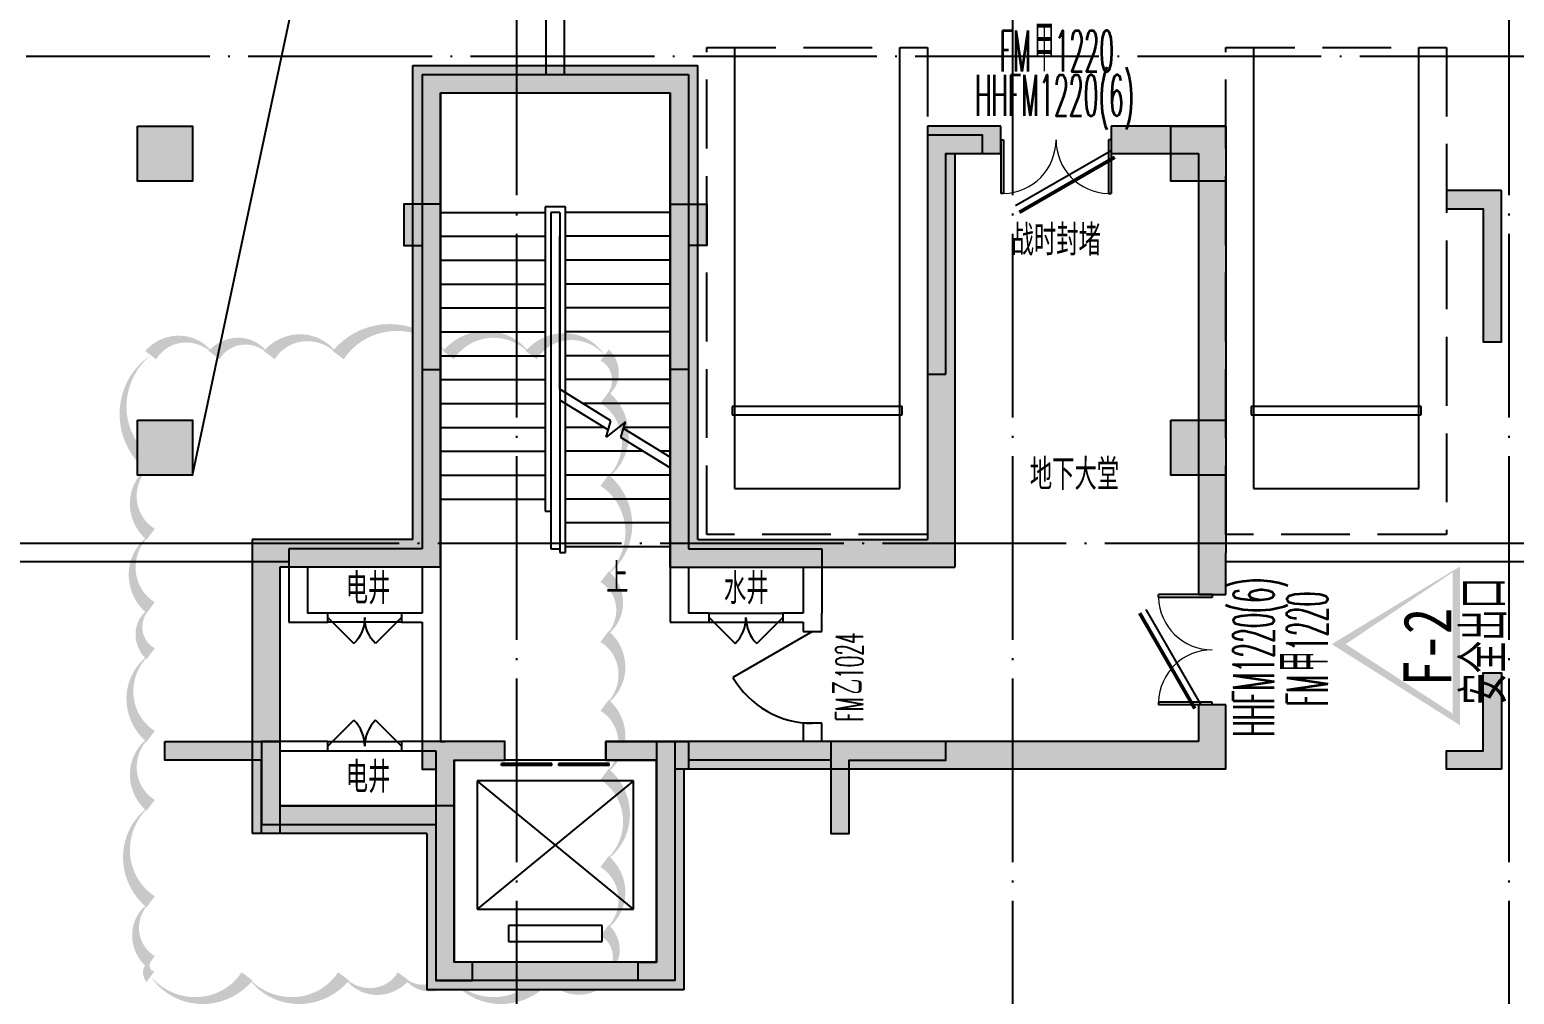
# Model space of a CAD drawing. Header units: millimetres. Extents: x 1337745 to 1642153, y -192803 to 266425.
# Drawn here: x 1438747 to 1454909, y 176592 to 187090 of the extents above; entities that cross this region are included whole.
import ezdxf

# ---------------------------------------------------------------- set-up
doc = ezdxf.new("R2010")
doc.units = ezdxf.units.MM
doc.header["$LTSCALE"] = 1000
doc.header["$MEASUREMENT"] = 0
doc.linetypes.add('__附着_A09-停车位、行车流线模块_TEN24RUY_设计区$0$DASH', pattern=[0.35, 0.25, -0.1])
doc.linetypes.add('DOTE', pattern=[2.4200000000000004, 2, -0.2, 0.02, -0.2])
for name, color, linetype in [('__附着_A09-停车位、行车流线模块_TEN24RUY_设计区$0$STD-PARK', 103, '__附着_A09-停车位、行车流线模块_TEN24RUY_设计区$0$DASH'), ('A-DIM_SYMB', 3, 'Continuous'), ('A-DOOR_FIRE', 4, 'Continuous'), ('A-DOOR_FIRE_TEXT', 7, 'Continuous'), ('A-EVTR', 4, 'Continuous'), ('A-PUB_HATCH', 8, 'Continuous'), ('A-PUB_TEXT', 7, 'Continuous'), ('A-Stair', 4, 'Continuous'), ('A-WALL', 2, 'Continuous'), ('A-WINDOW', 4, 'Continuous'), ('DOOR_FIRE', 4, 'Continuous'), ('DOOR_FIRE_TEXT', 7, 'Continuous'), ('DOTE', 16, 'DOTE'), ('PUB_HATCH', 8, 'Continuous'), ('PUB_TEXT', 7, 'Continuous'), ('WALL', 2, 'Continuous'), ('WINDOW', 4, 'Continuous'), ('WINDOW_TEXT', 7, 'Continuous'), ('剪力墙', 6, 'Continuous'), ('砖墙', 30, 'Continuous'), ('防火分区文字', 1, 'Continuous')]:
    doc.layers.add(name, color=color, linetype=linetype)
doc.layers.add('DIM_MODI', color=6, linetype='Continuous', plot=False)
doc.styles.add('-黑体', font='SIMHEI.TTF', dxfattribs={"width": 0.8})
doc.styles.add('_TCH_DIM', font='SIMPLEX.shx', dxfattribs={"width": 0.85, "bigfont": 'GBCBIG.shx'})
doc.styles.add('_TCH_WINDOW', font='SIMPLEX.shx', dxfattribs={"width": 0.6, "height": 3.5, "bigfont": 'GBCBIG.shx'})
doc.styles.get("Standard").update_dxf_attribs({"font": 'GBENOR', "bigfont": 'GBCBIG'})
doc.styles.add('房间名称', font='SIMPLEX', dxfattribs={"bigfont": 'GBCBIG'})

# ---------------------------------------------------------------- blocks, each defined once
blk = doc.blocks.new('A$C77EF6705')
at = {"layer": 'A-PUB_HATCH'}
h = blk.add_hatch(color=256, dxfattribs=at)
h.dxf.hatch_style = 1
h.paths.add_polyline_path([(34550.00075627817, 11950.22121857316), (34350.00075627258, 11950.22121857316), (34350.00075627537, 13750.22121857066), (34750.00075627537, 13750.22121857066), (34750.00075627537, 13300.22121857066), (34550.00075627817, 13300.22121857066)])
h.paths.add_polyline_path([(31650.00075627677, 11950.22121857252), (31850.00075628189, 11950.22121857252), (31850.0007562791, 13750.22121857002), (31450.0007562791, 13750.22121857002), (31450.0007562791, 13300.22121857002), (31650.00075627677, 13300.22121857002)])
h.paths.add_polyline_path([(28550.00075627444, 11400.22121857252), (29150.00075627444, 11400.22121857252), (29150.00075627444, 10800.22121857252), (28550.00075627444, 10800.22121857252)])
h.paths.add_polyline_path([(28550.00075627444, 14600.22121857246), (29150.00075627444, 14600.22121857246), (29150.00075627444, 14000.22121857246), (28550.00075627444, 14000.22121857246)])
h.paths.add_polyline_path([(28850.00075628003, 7900.221218579623), (30100.00075628003, 7900.221218579623), (30100.00075628003, 6900.221218579623), (29900.00075628003, 6900.221218579623), (29900.00075628003, 7700.221218579623), (28850.00075628003, 7700.221218579623)], flags=17)
h.paths.add_polyline_path([(32550.0007562791, 7700.221218572522), (32550.00075627863, 7900.22121857293), (31650.00891314447, 7900.220996524498), (31650.00891314447, 7600.220996524498), (31800.00075627863, 7600.220996524498), (31800.00075627863, 5300.220996524498), (32200.00075627863, 5300.220996524498), (32200.00075627863, 5500.221218572522), (32000.0007562791, 5500.221218572522), (32000.00075627957, 7700.221218572464)], flags=17)
h.paths.add_polyline_path([(29900.00075050164, 2000.212848133291), (29700.00075050164, 2000.212848133291), (29700.00811479054, 1800.205484211619), (29900.0007562656, 1800.205484211619), (29900.0007562656, 0.212846556561999), (30500.00075627165, 0.2128466249560006), (30500.0007562493, 200.2212185786921), (30100.00075627957, 200.2212185721146), (30100.0007562656, 2000.212848133291)])
h.paths.add_polyline_path([(37350.00075627398, 11900.22121857206), (37350.00075625768, 14300.22121857241), (37750.00075628003, 14300.22121857241), (37750.00075628003, 14500.22121857246), (37150.00075627444, 14500.22121857136), (37150.00075627444, 11900.22121857206)])
h.paths.add_polyline_path([(37350.00075627444, 7900.221218579623), (36100.00075627444, 7900.221218579623), (36100.00075627444, 6900.221218579623), (36300.00075627444, 6900.221218579623), (36300.00075627444, 7700.221218579623), (37350.00075627444, 7700.221218579623)], flags=17)
h.paths.add_polyline_path([(33650.00075627537, 7700.221218572522), (33650.00075627584, 7900.22121857293), (34549.99259941, 7900.220996524498), (34549.99259941, 7600.220996524498), (34400.00075627584, 7600.220996524498), (34400.00075627584, 5300.220996524498), (34000.00075627584, 5300.220996524498), (34000.00075627584, 5500.221218572522), (34200.00075627537, 5500.221218572522), (34200.00075627491, 7700.221218572464)], flags=17)
h.paths.add_polyline_path([(36300.00076205283, 2000.212848133291), (36500.00076205283, 2000.212848133291), (36499.99339776393, 1800.205484211619), (36300.00075628888, 1800.205484211619), (36300.00075628888, 0.212846556561999), (35700.00075628283, 0.2128466249560006), (35700.00075630518, 200.2212185786921), (36100.00075627491, 200.2212185721146), (36100.00075628888, 2000.212848133291)], flags=16)
h.paths.add_polyline_path([(28850.00075628003, 7900.221218579623), (30100.00075628003, 7900.221218579623), (30100.00075628003, 6900.221218579623), (29900.00075628003, 6900.221218579623), (29900.00075628003, 7700.221218579623), (28850.00075628003, 7700.221218579623)], flags=17)
h.paths.add_polyline_path([(32550.0007562791, 7700.221218572522), (32550.00075627863, 7900.22121857293), (31650.00891314447, 7900.220996524498), (31650.00891314447, 7600.220996524498), (31800.00075627863, 7600.220996524498), (31800.00075627863, 5300.220996524498), (32200.00075627863, 5300.220996524498), (32200.00075627863, 5500.221218572522), (32000.0007562791, 5500.221218572522), (32000.00075627957, 7700.221218572464)], flags=17)
h.paths.add_polyline_path([(29900.00075050164, 2000.212848133291), (29700.00075050164, 2000.212848133291), (29700.00811479054, 1800.205484211619), (29900.0007562656, 1800.205484211619), (29900.0007562656, 0.212846556561999), (30500.00075627165, 0.2128466249560006), (30500.0007562493, 200.2212185786921), (30100.00075627957, 200.2212185721146), (30100.0007562656, 2000.212848133291)], flags=16)
h.paths.add_polyline_path([(37350.00075627444, 7900.221218579623), (36100.00075627444, 7900.221218579623), (36100.00075627444, 6900.221218579623), (36300.00075627444, 6900.221218579623), (36300.00075627444, 7700.221218579623), (37350.00075627444, 7700.221218579623)], flags=17)
h.paths.add_polyline_path([(33650.00075627537, 7700.221218572522), (33650.00075627584, 7900.22121857293), (34549.99259941, 7900.220996524498), (34549.99259941, 7600.220996524498), (34400.00075627584, 7600.220996524498), (34400.00075627584, 5300.220996524498), (34000.00075627584, 5300.220996524498), (34000.00075627584, 5500.221218572522), (34200.00075627537, 5500.221218572522), (34200.00075627491, 7700.221218572464)], flags=17)
h.paths.add_polyline_path([(36300.00076205283, 2000.212848133291), (36500.00076205283, 2000.212848133291), (36499.99339776393, 1800.205484211619), (36300.00075628888, 1800.205484211619), (36300.00075628888, 0.212846556561999), (35700.00075628283, 0.2128466249560006), (35700.00075630518, 200.2212185786921), (36100.00075627491, 200.2212185721146), (36100.00075628888, 2000.212848133291)])
h = blk.add_hatch(color=256, dxfattribs=at)
h.dxf.hatch_style = 1
h.paths.add_polyline_path([(39800.00075627258, 11400.22121857246), (40400.00075627258, 11400.22121857246), (40400.00075627258, 10800.22121857246), (39800.00075627258, 10800.22121857246)])
h.paths.add_polyline_path([(39800.00075627258, 14600.22121857241), (40400.00075627258, 14600.22121857241), (40400.00075627258, 14000.22121857241), (39800.00075627258, 14000.22121857241)])
h.paths.add_polyline_path([(45000.31932589086, 8100.221218949882), (45600.31932589086, 8100.221218949882), (45600.31932589086, 7500.221218949882), (45000.31932589086, 7500.221218949882)])
h.paths.add_polyline_path([(45000.3193258536, 14000.22121909366), (45600.3193258536, 14000.22121909366), (45600.3193258536, 13400.22121909366), (45000.3193258536, 13400.22121909366)])
h.paths.add_polyline_path([(44300.31932605291, 7800.007857285556), (44500.31932585081, 7800.007857289049), (44500.31932585081, 6150.007857289049), (44300.31932585081, 6150.007857289049)])
h.paths.add_polyline_path([(44000.00075626094, 7800.221218572697), (44200.00075605884, 7800.221218576189), (44200.00075605884, 6150.221218576189), (44000.00075605884, 6150.221218576189)])
h.paths.add_polyline_path([(43400.00075625582, 7600.221218572697), (42800.00075625582, 7600.221218572697), (42800.00075627817, 7800.221218721708), (43200.00075625489, 7800.221218715189), (43200.00075625489, 8650.221218715189), (43400.00075628096, 8650.221218712104)])
h.paths.add_polyline_path([(44300.31932588248, 1800.007857141318), (44900.31932588434, 1800.007857141318), (44900.31932586106, 2000.007857290329), (44500.31932588248, 2000.00785728381), (44500.31932588248, 3450.00785728381), (44300.3193258564, 3450.007857280667)])
h.paths.add_polyline_path([(43400.00075627444, 13900.22121871501), (42800.0007562479, 13900.22121871501), (42800.00075627118, 13700.22121856594), (43200.00075627444, 13700.22121857246), (43200.00075627444, 12250.22121857246), (43400.00075630052, 12250.22121857561)])
h.paths.add_polyline_path([(40100.00075627444, 1800.221218428807), (40700.00075627444, 1800.221218428807), (40700.00075625116, 2000.221218577819), (40300.00075627444, 2000.2212185713), (40300.00075627444, 5100.2212185713), (40100.00075624837, 5100.221218568273)])
h.paths.add_polyline_path([(44200.00075627444, 1800.221218429448), (43600.00075627258, 1800.221218429448), (43600.00075629586, 2000.221218578459), (44000.00075627398, 2000.22121857194), (44000.00075627398, 3450.22121857194), (44200.00075630005, 3450.221218568797)])
h.paths.add_polyline_path([(40100.22745434567, 1800.221218428807), (40700.22745434567, 1800.221218428807), (40700.22745432286, 2000.221218577819), (40300.22745434614, 2000.2212185713), (40300.22745434614, 5100.2212185713), (40100.22745432006, 5100.221218568273)])
h = blk.add_hatch(color=256, dxfattribs=at)
h.dxf.hatch_style = 1
h.paths.add_polyline_path([(28850.00075628003, 7900.221218579623), (30100.00075628003, 7900.221218579623), (30100.00075628003, 6900.221218579623), (29900.00075628003, 6900.221218579623), (29900.00075628003, 7700.221218579623), (28850.00075628003, 7700.221218579623)], flags=17)
h.paths.add_polyline_path([(32550.0007562791, 7700.221218572522), (32550.00075627863, 7900.22121857293), (31650.00891314447, 7900.220996524498), (31650.00891314447, 7600.220996524498), (31800.00075627863, 7600.220996524498), (31800.00075627863, 5300.220996524498), (32200.00075627863, 5300.220996524498), (32200.00075627863, 5500.221218572522), (32000.0007562791, 5500.221218572522), (32000.00075627957, 7700.221218572464)], flags=17)
h.paths.add_polyline_path([(29900.00075050164, 2000.212848133291), (29700.00075050164, 2000.212848133291), (29700.00811479054, 1800.205484211619), (29900.0007562656, 1800.205484211619), (29900.0007562656, 0.212846556561999), (30500.00075627165, 0.2128466249560006), (30500.0007562493, 200.2212185786921), (30100.00075627957, 200.2212185721146), (30100.0007562656, 2000.212848133291)])
h.paths.add_polyline_path([(28850.00075628003, 7900.221218579623), (30100.00075628003, 7900.221218579623), (30100.00075628003, 6900.221218579623), (29900.00075628003, 6900.221218579623), (29900.00075628003, 7700.221218579623), (28850.00075628003, 7700.221218579623)], flags=17)
h.paths.add_polyline_path([(32550.0007562791, 7700.221218572522), (32550.00075627863, 7900.22121857293), (31650.00891314447, 7900.220996524498), (31650.00891314447, 7600.220996524498), (31800.00075627863, 7600.220996524498), (31800.00075627863, 5300.220996524498), (32200.00075627863, 5300.220996524498), (32200.00075627863, 5500.221218572522), (32000.0007562791, 5500.221218572522), (32000.00075627957, 7700.221218572464)], flags=17)
h.paths.add_polyline_path([(29900.00075050164, 2000.212848133291), (29700.00075050164, 2000.212848133291), (29700.00811479054, 1800.205484211619), (29900.0007562656, 1800.205484211619), (29900.0007562656, 0.212846556561999), (30500.00075627165, 0.2128466249560006), (30500.0007562493, 200.2212185786921), (30100.00075627957, 200.2212185721146), (30100.0007562656, 2000.212848133291)], flags=16)
h = blk.add_hatch(color=256, dxfattribs=at)
h.dxf.hatch_style = 1
h.paths.add_polyline_path([(32550.0007562791, 7700.221218572522), (32550.00075627863, 7900.22121857293), (31650.00891314447, 7900.220996524498), (31650.00891314447, 7600.220996524498), (31800.00075627863, 7600.220996524498), (31800.00075627863, 5300.220996524498), (32200.00075627863, 5300.220996524498), (32200.00075627863, 5500.221218572522), (32000.0007562791, 5500.221218572522), (32000.00075627957, 7700.221218572464)])
h.paths.add_polyline_path([(28850.00075628003, 7900.221218579623), (30100.00075628003, 7900.221218579623), (30100.00075628003, 6900.221218579623), (29900.00075628003, 6900.221218579623), (29900.00075628003, 7700.221218579623), (28850.00075628003, 7700.221218579623)])
h.paths.add_polyline_path([(29900.00075050164, 2000.212848133291), (29700.00075050164, 2000.212848133291), (29700.00811479054, 1800.205484211619), (29900.0007562656, 1800.205484211619), (29900.0007562656, 0.212846556561999), (30500.00075627165, 0.2128466249560006), (30500.0007562493, 200.2212185786921), (30100.00075627957, 200.2212185721146), (30100.0007562656, 2000.212848133291)])
h = blk.add_hatch(color=256, dxfattribs=at)
h.dxf.hatch_style = 1
h.paths.add_polyline_path([(33650.00075627537, 7700.221218572522), (33650.00075627584, 7900.22121857293), (34549.99259941, 7900.220996524498), (34549.99259941, 7600.220996524498), (34400.00075627584, 7600.220996524498), (34400.00075627584, 5300.220996524498), (34000.00075627584, 5300.220996524498), (34000.00075627584, 5500.221218572522), (34200.00075627537, 5500.221218572522), (34200.00075627491, 7700.221218572464)])
h.paths.add_polyline_path([(37350.00075627444, 7900.221218579623), (36100.00075627444, 7900.221218579623), (36100.00075627444, 6900.221218579623), (36300.00075627444, 6900.221218579623), (36300.00075627444, 7700.221218579623), (37350.00075627444, 7700.221218579623)])
h.paths.add_polyline_path([(36300.00076205283, 2000.212848133291), (36500.00076205283, 2000.212848133291), (36499.99339776393, 1800.205484211619), (36300.00075628888, 1800.205484211619), (36300.00075628888, 0.212846556561999), (35700.00075628283, 0.2128466249560006), (35700.00075630518, 200.2212185786921), (36100.00075627491, 200.2212185721146), (36100.00075628888, 2000.212848133291)])
at = {"layer": '剪力墙'}
for points in [[(28550.00075627444, 14600.22121857246), (29150.00075627444, 14600.22121857246), (29150.00075627444, 14000.22121857246), (28550.00075627444, 14000.22121857246)], [(39800.00075627258, 14600.22121857241), (40400.00075627258, 14600.22121857241), (40400.00075627258, 14000.22121857241), (39800.00075627258, 14000.22121857241)], [(37350.00075627398, 11900.22121857206), (37350.00075625768, 14300.22121857241), (37750.00075628003, 14300.22121857241), (37750.00075628003, 14500.22121857246), (37150.00075627444, 14500.22121857136), (37150.00075627444, 11900.22121857206)], [(43400.00075627444, 13900.22121871501), (42800.0007562479, 13900.22121871501), (42800.00075627118, 13700.22121856594), (43200.00075627444, 13700.22121857246), (43200.00075627444, 12250.22121857246), (43400.00075630052, 12250.22121857561)], [(31650.00075627677, 11950.22121857252), (31850.00075628189, 11950.22121857252), (31850.0007562791, 13750.22121857002), (31450.0007562791, 13750.22121857002), (31450.0007562791, 13300.22121857002), (31650.00075627677, 13300.22121857002)], [(34550.00075627817, 11950.22121857316), (34350.00075627258, 11950.22121857316), (34350.00075627537, 13750.22121857066), (34750.00075627537, 13750.22121857066), (34750.00075627537, 13300.22121857066), (34550.00075627817, 13300.22121857066)], [(28550.00075627444, 11400.22121857252), (29150.00075627444, 11400.22121857252), (29150.00075627444, 10800.22121857252), (28550.00075627444, 10800.22121857252)], [(39800.00075627258, 11400.22121857246), (40400.00075627258, 11400.22121857246), (40400.00075627258, 10800.22121857246), (39800.00075627258, 10800.22121857246)], [(43400.00075625582, 7600.221218572697), (42800.00075625582, 7600.221218572697), (42800.00075627817, 7800.221218721708), (43200.00075625489, 7800.221218715189), (43200.00075625489, 8650.221218715189), (43400.00075628096, 8650.221218712104)], [(28850.00075628003, 7900.221218579623), (30100.00075628003, 7900.221218579623), (30100.00075628003, 6900.221218579623), (29900.00075628003, 6900.221218579623), (29900.00075628003, 7700.221218579623), (28850.00075628003, 7700.221218579623)], [(28850.00075628003, 7900.221218579623), (30100.00075628003, 7900.221218579623), (30100.00075628003, 6900.221218579623), (29900.00075628003, 6900.221218579623), (29900.00075628003, 7700.221218579623), (28850.00075628003, 7700.221218579623)], [(32550.0007562791, 7700.221218572522), (32550.00075627863, 7900.22121857293), (31650.00891314447, 7900.220996524498), (31650.00891314447, 7600.220996524498), (31800.00075627863, 7600.220996524498), (31800.00075627863, 5300.220996524498), (32200.00075627863, 5300.220996524498), (32200.00075627863, 5500.221218572522), (32000.0007562791, 5500.221218572522), (32000.00075627957, 7700.221218572464)], [(32550.0007562791, 7700.221218572522), (32550.00075627863, 7900.22121857293), (31650.00891314447, 7900.220996524498), (31650.00891314447, 7600.220996524498), (31800.00075627863, 7600.220996524498), (31800.00075627863, 5300.220996524498), (32200.00075627863, 5300.220996524498), (32200.00075627863, 5500.221218572522), (32000.0007562791, 5500.221218572522), (32000.00075627957, 7700.221218572464)], [(33650.00075627537, 7700.221218572522), (33650.00075627584, 7900.22121857293), (34549.99259941, 7900.220996524498), (34549.99259941, 7600.220996524498), (34400.00075627584, 7600.220996524498), (34400.00075627584, 5300.220996524498), (34000.00075627584, 5300.220996524498), (34000.00075627584, 5500.221218572522), (34200.00075627537, 5500.221218572522), (34200.00075627491, 7700.221218572464)], [(33650.00075627537, 7700.221218572522), (33650.00075627584, 7900.22121857293), (34549.99259941, 7900.220996524498), (34549.99259941, 7600.220996524498), (34400.00075627584, 7600.220996524498), (34400.00075627584, 5300.220996524498), (34000.00075627584, 5300.220996524498), (34000.00075627584, 5500.221218572522), (34200.00075627537, 5500.221218572522), (34200.00075627491, 7700.221218572464)], [(37350.00075627444, 7900.221218579623), (36100.00075627444, 7900.221218579623), (36100.00075627444, 6900.221218579623), (36300.00075627444, 6900.221218579623), (36300.00075627444, 7700.221218579623), (37350.00075627444, 7700.221218579623)], [(37350.00075627444, 7900.221218579623), (36100.00075627444, 7900.221218579623), (36100.00075627444, 6900.221218579623), (36300.00075627444, 6900.221218579623), (36300.00075627444, 7700.221218579623), (37350.00075627444, 7700.221218579623)]]:
    blk.add_lwpolyline(points, close=True, dxfattribs=at)
blk = doc.blocks.new('DT01')
at = {"layer": 'A-EVTR'}
for p, q in [((1829730.754639559, 285258.9460525517), (1828030.754639601, 285258.9460525517)), ((1828030.754639601, 285258.9460525517), (1828030.754639601, 283858.9460525736)), ((1829730.754639559, 283858.9460525736), (1828030.754639601, 285258.9460525517)), ((1829730.754639559, 285258.9460525517), (1828030.754639601, 283858.9460525736)), ((1829730.754639559, 283858.9460525736), (1829730.754639559, 285258.9460525517)), ((1828030.754639601, 283858.9460525736), (1829730.754639559, 283858.9460525736)), ((1829390.754639584, 283683.9460525694), (1828370.754639604, 283683.9460525694)), ((1828370.754639604, 283683.9460525694), (1828370.754639604, 283508.9460525929)), ((1829390.754639584, 283508.9460525929), (1829390.754639584, 283683.9460525694)), ((1828370.754639604, 283508.9460525929), (1829390.754639584, 283508.9460525929))]:
    blk.add_line(p, q, dxfattribs=at)
blk = doc.blocks.new('$DORLIB2D$00000127')
at = {"color": 0}
for points in [[(-0.5333333333328483, 0.7948983154366971), (-0.5333333333328483, 0.690405644187237)], [(-0.03333333333284827, 0.7948983154366971), (-0.5333333333328483, 0.7948983154366971)], [(-0.03333333333284827, 0.7948983154366971), (-0.03333333333284827, 0.690405644187237)], [(0.5333333333328483, 0.7948983154366971), (0.03333333333284827, 0.7948983154366971)], [(0.03333333333284827, 0.7948983154366971), (0.03333333333284827, 0.690405644187237)], [(0.5333333333328483, 0.7948983154366971), (0.5333333333328483, 0.690405644187237)], [(-0.03333333333284827, 0.690405644187237), (-0.5333333333328483, 0.690405644187237)], [(0.5333333333328483, 0.690405644187237), (0.03333333333284827, 0.690405644187237)], [(0.5, 0.4999999999999858), (-0.5, 0.4999999999999858)]]:
    blk.add_lwpolyline(points, dxfattribs=at)
blk = doc.blocks.new('$DorLib2D$00000228')
at = {"color": 0}
blk.add_line((0.4999999999999964, -7.105427357601002e-15), (4.973799150320701e-14, 0.8660254037843416), dxfattribs=at)
blk.add_arc((0.5000000000015206, -1.612932010175427e-12), 1.000000000002051, 120.0000000000284, 180, dxfattribs=at)
blk = doc.blocks.new('$DorLib2D$00000116')
at = {"color": 0}
for p, q in [((-0.4999999999999929, 7.105427357601002e-15), (-0.146446609406766, 0.353553390593234)), ((0.5000000000000071, 7.105427357601002e-15), (0.1464466094067731, 0.353553390593234))]:
    blk.add_line(p, q, dxfattribs=at)
for centre, radius, start, end in [((-0.4999999999984652, 4.831690603168681e-13), 0.4999999999984674, 0, 45), ((0.4999999999977511, 9.059419880941277e-13), 0.4999999999976598, 135, 180)]:
    blk.add_arc(centre, radius, start, end, dxfattribs=at)
blk = doc.blocks.new('__附着_A09-停车位、行车流线模块_TEN24RUY_设计区$0$停车位1')
at = {"layer": '__附着_A09-停车位、行车流线模块_TEN24RUY_设计区$0$STD-PARK', "linetype": '__附着_A09-停车位、行车流线模块_TEN24RUY_设计区$0$DASH', "ltscale": 3}
for p, q in [((-168810.1100814055, -21850.00776348927), (-171210.110081398, -21850.00776348857)), ((-171210.110081398, -21850.00776348857), (-171210.1100812564, -27150.00776348833)), ((-168810.1100812564, -27150.00776348857), (-168810.1100814055, -21850.00776348927)), ((-171210.1100812564, -27150.00776348833), (-168810.1100812564, -27150.00776348857))]:
    blk.add_line(p, q, dxfattribs=at)
at = {"layer": 'Defpoints', "color": 9, "linetype": 'ByBlock', "ltscale": 1200}
for p, q in [((-170910.1100819667, -26650.00776345271), (-170910.1100814055, -21850.00776345504)), ((-169110.1100814055, -21850.007763637), (-169110.1100819666, -26650.00776375062)), ((-170935.4455763783, -25850.00776346016), (-170935.445576365, -25758.00776346109)), ((-170935.445576365, -25758.00776346109), (-169085.1100812956, -25758.00776353374)), ((-169085.1100813014, -25850.00776353327), (-170935.4455763783, -25850.00776346016)), ((-169085.1100812956, -25758.00776353374), (-169085.1100813014, -25850.00776353327)), ((-169110.1100819666, -26650.00776375062), (-170910.1100819667, -26650.00776345271))]:
    blk.add_line(p, q, dxfattribs=at)
blk = doc.blocks.new('$DorLib2D$00000193')
at = {"color": 0}
blk.add_line((-0.4999999999943885, 0.09999999999833165), (0.3660254037900739, 0.5999999999983903), dxfattribs=at)
at = {"color": 0, "const_width": 0.03333333333333333}
blk.add_lwpolyline([(-0.53333333332764, 0.1577350269172744), (0.3326920704568348, 0.6577350269173916)], dxfattribs=at)
blk = doc.blocks.new('$DorLib2D$00000002')
for p, q in [((-0.5, -5.684341886080802e-17), (-0.5000000000000007, 0.4875)), ((-0.4750000000000007, 0.4875), (-0.5000000000000007, 0.4875)), ((-0.475, -2.842170943040401e-17), (-0.4750000000000007, 0.4875)), ((0.475, -2.842170943040401e-17), (0.4750000000000007, 0.4875)), ((0.4750000000000007, 0.4875), (0.5000000000000007, 0.4875)), ((0.5, -5.684341886080802e-17), (0.5000000000000007, 0.4875)), ((-0.5, -5.684341886080802e-17), (-0.475, -2.842170943040401e-17)), ((0.5, -5.684341886080802e-17), (0.475, -2.842170943040401e-17))]:
    blk.add_line(p, q)
at = {"lineweight": 13}
for centre, start, end in [((-0.4875, -4.263256414560601e-17), 0, 88.53071641864632), ((0.4875, -4.263256414560601e-17), 91.4692835813537, 180)]:
    blk.add_arc(centre, 0.4875, start, end, dxfattribs=at)

msp = doc.modelspace()

# ---------------------------------------------------------------- hatches: boundary and pattern name
at = {"layer": 'PUB_HATCH'}
for points in [[(1442919.53761437, 181541.6438277112), (1443219.537614363, 181241.6438277118), (1443219.537614393, 186401.8126624367), (1442919.5376144, 186701.8126624367)], [(1442919.5376144, 186701.8126624367), (1443219.537614393, 186401.8126624367), (1445719.537614422, 186401.8126624222), (1446019.537614402, 186701.8126624188)], [(1445719.537614391, 181241.8571888065), (1446019.537614372, 181541.8571888315), (1446019.537614402, 186701.8126624188), (1445719.537614422, 186401.8126624222)], [(1448819.537642281, 185741.6438260754), (1448519.537642288, 186041.6438260999), (1448519.537642164, 181541.8571887675), (1448819.537642157, 181241.8571887271)], [(1448819.537642281, 185741.6438260754), (1449319.537642163, 185741.6438260641), (1449319.537642171, 186041.6438260599), (1448519.537642288, 186041.6438260999)], [(1451769.537614449, 186041.6438260149), (1450519.537642171, 186041.6438260287), (1450519.537642163, 185741.6438260326), (1451469.537614463, 185741.6438260061)], [(1451769.537614449, 186041.6438260149), (1451469.537614463, 185741.6438260061), (1451469.537614329, 181397.4410827684), (1451769.537614329, 181397.4410827606)], [(1441469.537614373, 181241.6438275075), (1441169.537614331, 181541.6438275013), (1441169.537614316, 178341.430465117), (1441469.537614361, 178641.4304651008)], [(1441570.111317153, 181241.6438277206), (1441570.111317155, 181541.6438277207), (1441169.537614331, 181541.6438275013), (1441469.537614373, 181241.6438275075)], [(1443219.537614363, 181241.6438277118), (1442919.53761437, 181541.6438277112), (1441570.111317155, 181541.6438277207), (1441570.111317153, 181241.6438277206)], [(1446019.537614372, 181541.8571888315), (1445719.537614391, 181241.8571888065), (1448819.537642157, 181241.8571887271), (1448519.537642164, 181541.8571887675)], [(1451469.537614329, 181397.4410827684), (1451469.537614306, 180941.4304649298), (1451769.537614326, 180941.4304649222), (1451769.537614329, 181397.4410827606)], [(1451769.537614236, 179041.4304649498), (1451769.537614279, 179741.430464922), (1451469.537614267, 179741.4304649297), (1451469.537614263, 179341.4304649417)], [(1451769.537614236, 179041.4304649498), (1451469.537614263, 179341.4304649417), (1445569.537614434, 179341.4304650169), (1445869.537614426, 179041.4304650251)], [(1445869.537614426, 179041.4304650251), (1445569.537614434, 179341.4304650169), (1445569.537614373, 176941.4304650276), (1445869.537614365, 176641.4304649757)], [(1443069.537614431, 178341.430465069), (1443369.537614371, 178641.430465053), (1441469.537614361, 178641.4304651008), (1441169.537614316, 178341.430465117)], [(1443369.537614371, 178641.430465053), (1443069.537614431, 178341.430465069), (1443069.537614388, 176641.4304650471), (1443369.537614328, 176941.4304650837)], [(1445869.537614365, 176641.4304649757), (1445569.537614373, 176941.4304650276), (1443369.537614328, 176941.4304650837), (1443069.537614388, 176641.4304650471)]]:
    msp.add_hatch(color=256, dxfattribs=at).paths.add_polyline_path(points)

# ---------------------------------------------------------------- linework, layer by layer
at = {"layer": 'A-DIM_SYMB', "elevation": 4.740526562506619e-08}
msp.add_lwpolyline([(1445126.84028606, 181408.0005579447, 0, 0, 0), (1445126.84028606, 182337.7129446939, 80.00000000000001, 0, 0), (1445126.84028606, 182637.7129446937, 0, 0, 0)], format="xyseb", dxfattribs=at)
at = {"layer": 'A-Stair'}
for p, q in [((1443219.537614359, 185101.8126624396, 4.740526562506619e-08), (1444359.537614359, 185101.8126624394, 4.740526562506619e-08)), ((1444579.537614358, 185161.8126624874, 4.740526562506619e-08), (1444359.53761436, 185161.8126624876, 4.740526562506619e-08)), ((1444359.53761436, 185161.8126624876, 4.740526562506619e-08), (1444359.537614361, 181851.8126624395, 4.740526562506619e-08)), ((1444419.537614359, 185101.8126624395, 4.740526562506619e-08), (1444419.537614359, 181981.8126624395, 4.740526562506619e-08)), ((1444519.537614358, 185101.8126624397, 4.740526562506619e-08), (1444419.53761436, 185101.8126624399, 4.740526562506619e-08)), ((1444579.53761436, 181401.64382632, 4.740526562506619e-08), (1444579.537614358, 185161.8126624874, 4.740526562506619e-08)), ((1445719.53761436, 185101.8126624188, 4.740526562506619e-08), (1444579.53761436, 185101.8126624144, 4.740526562506619e-08)), ((1443219.537614359, 184841.8126624393, 4.740526562506619e-08), (1444359.537614359, 184841.8126624395, 4.740526562506619e-08)), ((1444519.537614361, 183177.0490140847, 4.740526562506619e-08), (1444519.53761436, 184841.8126624188, 4.740526562506619e-08)), ((1445719.537614361, 184841.8126624189, 4.740526562506619e-08), (1444579.537614361, 184841.8126624145, 4.740526562506619e-08)), ((1443219.537614359, 184581.8126624395, 4.740526562506619e-08), (1444359.53761436, 184581.8126624396, 4.740526562506619e-08)), ((1445719.537614361, 184581.8126624189, 4.740526562506619e-08), (1444579.537614362, 184581.812662421, 4.740526562506619e-08)), ((1443219.537614359, 184321.8126624396, 4.740526562506619e-08), (1444359.537614359, 184321.8126624394, 4.740526562506619e-08)), ((1445719.53761436, 184321.8126624189, 4.740526562506619e-08), (1444579.537614361, 184321.8126624147, 4.740526562506619e-08)), ((1443219.537614359, 184061.8126624394, 4.740526562506619e-08), (1444359.537614359, 184061.8126624395, 4.740526562506619e-08)), ((1445719.53761436, 184061.8126624188, 4.740526562506619e-08), (1444579.537614362, 184061.8126624209, 4.740526562506619e-08)), ((1443219.537614359, 183801.8126624395, 4.740526562506619e-08), (1444359.53761436, 183801.8126624395, 4.740526562506619e-08)), ((1445719.537614361, 183801.8126624188, 4.740526562506619e-08), (1444579.537614361, 183801.812662421, 4.740526562506619e-08)), ((1443219.53761436, 183541.8126624395, 4.740526562506619e-08), (1444359.53761436, 183541.8126624394, 4.740526562506619e-08)), ((1445719.537614361, 183541.8126624189, 4.740526562506619e-08), (1444579.537614361, 183541.8126624146, 4.740526562506619e-08)), ((1443219.537614359, 183281.8126624395, 4.740526562506619e-08), (1444359.537614361, 183281.8126624394, 4.740526562506619e-08)), ((1445719.537614361, 183281.8126624189, 4.740526562506619e-08), (1444579.537614361, 183281.8126624209, 4.740526562506619e-08)), ((1445074.86021949, 182834.9332936616, 4.740526562506619e-08), (1444519.537614361, 183177.049014078, 4.740526562506619e-08)), ((1443219.537614359, 183021.8126624395, 4.740526562506619e-08), (1444359.53761436, 183021.8126624396, 4.740526562506619e-08)), ((1445045.221535297, 182735.7389586491, 4.740526562506619e-08), (1444519.537614362, 183059.595275078, 4.740526562506619e-08)), ((1444580.86639183, 183021.8126624144, 4.740526562506619e-08), (1444579.537614361, 183021.8126624145, 4.740526562506619e-08)), ((1445719.53761436, 183021.8126624188, 4.740526562506619e-08), (1444771.517427258, 183021.812662415, 4.740526562506619e-08)), ((1445021.392037174, 182655.9867266659, 4.740526562506619e-08), (1445074.86021949, 182834.9332936616, 4.740526562506619e-08)), ((1445232.288534946, 182822.9265656036, 4.740526562506619e-08), (1445021.392037174, 182655.9867266659, 4.740526562506619e-08)), ((1445181.205802979, 182651.9635904678, 4.740526562506619e-08), (1445232.288534946, 182822.9265656036, 4.740526562506619e-08)), ((1443219.537614359, 182761.8126624395, 4.740526562506619e-08), (1444359.537614361, 182761.8126624395, 4.740526562506619e-08)), ((1445002.898671292, 182761.8126624203, 4.740526562506619e-08), (1444579.537614361, 182761.812662421, 4.740526562506619e-08)), ((1445719.537614358, 182320.3153309274, 4.740526562506619e-08), (1445181.205802979, 182651.9635904678, 4.740526562506619e-08)), ((1445719.537614359, 182437.7690699284, 4.740526562506619e-08), (1445210.844487171, 182751.1579254804, 4.740526562506619e-08)), ((1445719.53761436, 182761.8126624189, 4.740526562506619e-08), (1445214.028059951, 182761.8126624198, 4.740526562506619e-08)), ((1443219.537614359, 182501.8126624396, 4.740526562506619e-08), (1444359.53761436, 182501.8126624395, 4.740526562506619e-08)), ((1445424.930950769, 182501.8126624235, 4.740526562506619e-08), (1444579.537614362, 182501.8126624209, 4.740526562506619e-08)), ((1445719.537614361, 182501.8126624187, 4.740526562506619e-08), (1445615.581986193, 182501.8126624232, 4.740526562506619e-08)), ((1443219.537614359, 182241.8126624394, 4.740526562506619e-08), (1444359.537614361, 182241.8126624395, 4.740526562506619e-08)), ((1445719.53761436, 182241.8126624189, 4.740526562506619e-08), (1444579.537614362, 182241.8126624146, 4.740526562506619e-08)), ((1443219.537614359, 181981.8126624395, 4.740526562506619e-08), (1444359.537614361, 181981.8126624395, 4.740526562506619e-08)), ((1445719.537614361, 181981.8126624188, 4.740526562506619e-08), (1444579.537614362, 181981.812662421, 4.740526562506619e-08)), ((1444359.537614361, 181851.8126624395, 4.740526562506619e-08), (1444419.537614359, 181851.8126624395, 4.740526562506619e-08)), ((1445719.537614361, 181721.8126624188, 4.740526562506619e-08), (1444579.537614362, 181721.8126624146, 4.740526562506619e-08)), ((1444519.53761437, 181441.8126624354, 4.740526562506619e-08), (1444519.53761437, 181401.64382632, 4.740526562506619e-08)), ((1444519.53761437, 181401.64382632, 4.740526562506619e-08), (1444579.53761436, 181401.64382632, 4.740526562506619e-08)), ((1445719.537614361, 181461.8126624189, 4.740526562506619e-08), (1444579.537614362, 181461.8126624167, 4.740526562506619e-08))]:
    msp.add_line(p, q, dxfattribs=at)
at = {"layer": 'A-WALL', "linetype": 'Continuous'}
for p, q in [((1443019.537614367, 186601.8126624384, 4.740526562506619e-08), (1445919.537614374, 186601.8126624384, 4.740526562506619e-08)), ((1443019.537614367, 186601.8126624384, 4.740526562506619e-08), (1443019.537614368, 181541.8126624369, 4.740526562506619e-08)), ((1445919.537614374, 186601.8126624384, 4.740526562506619e-08), (1445919.537614355, 181441.643827712, 4.740526562506619e-08)), ((1443219.537614367, 186401.8126624384, 4.740526562506619e-08), (1445719.537614372, 186401.8126624383, 4.740526562506619e-08)), ((1443219.537614367, 186401.8126624384, 4.740526562506619e-08), (1443219.537614368, 181541.8126624368, 4.740526562506619e-08)), ((1445719.537614372, 186401.8126624383, 4.740526562506619e-08), (1445719.537614366, 184441.6438263096, 4.740526562506619e-08)), ((1445719.537614366, 184441.6438263096, 4.740526562506619e-08), (1445719.537614355, 181341.6438276928, 4.740526562506619e-08)), ((1443019.537614368, 181541.8126624369, 4.740526562506619e-08), (1443019.537614369, 181441.6438277116, 4.740526562506619e-08)), ((1443219.537614368, 181541.8126624368, 4.740526562506619e-08), (1443219.537614368, 181341.6438277118, 4.740526562506619e-08)), ((1443219.537614368, 181341.6438277118, 4.740526562506619e-08), (1443219.537614367, 180741.4304650183, 4.740526562506619e-08)), ((1445719.537614355, 181341.6438276904, 4.740526562506619e-08), (1445719.53761437, 180641.4304650207, 4.740526562506619e-08)), ((1443019.537614368, 181241.6438277118, 4.740526562506619e-08), (1443019.537614368, 180741.4304650165, 4.740526562506619e-08)), ((1445919.537614357, 181241.643827712, 4.740526562506619e-08), (1445919.537614367, 180741.4304650162, 4.740526562506619e-08)), ((1441994.537614248, 180741.4304649961, 4.740526562506619e-08), (1441770.111317143, 180741.4304649913, 4.740526562506619e-08)), ((1441994.537614249, 180641.4304649953, 4.740526562506619e-08), (1441994.537614248, 180741.4304649961, 4.740526562506619e-08)), ((1443019.537614368, 180741.4304650165, 4.740526562506619e-08), (1442794.537614249, 180741.4304650121, 4.740526562506619e-08)), ((1442794.537614249, 180741.4304650121, 4.740526562506619e-08), (1442794.537614251, 180641.4304650115, 4.740526562506619e-08)), ((1443219.537614367, 180741.4304650183, 4.740526562506619e-08), (1443219.537614368, 179341.4304650273, 4.740526562506619e-08)), ((1446144.537614259, 180741.4304650119, 4.740526562506619e-08), (1445919.537614367, 180741.4304650162, 4.740526562506619e-08)), ((1446144.537614257, 180641.4304650121, 4.740526562506619e-08), (1446144.537614259, 180741.4304650119, 4.740526562506619e-08)), ((1447168.963911592, 180741.430464991, 4.740526562506619e-08), (1446944.537614259, 180741.4304649957, 4.740526562506619e-08)), ((1446944.537614259, 180741.4304649957, 4.740526562506619e-08), (1446944.537614257, 180641.430464996, 4.740526562506619e-08)), ((1441570.111317141, 180641.4304649871, 4.740526562506619e-08), (1441994.537614249, 180641.4304649953, 4.740526562506619e-08)), ((1442794.537614251, 180641.4304650115, 4.740526562506619e-08), (1443019.537614368, 180641.4304650162, 4.740526562506619e-08)), ((1443019.537614368, 180641.4304650162, 4.740526562506619e-08), (1443019.537614367, 179341.4304649933, 4.740526562506619e-08)), ((1445719.53761437, 180641.4304650207, 4.740526562506619e-08), (1446144.537614257, 180641.4304650121, 4.740526562506619e-08)), ((1446944.537614257, 180641.430464996, 4.740526562506619e-08), (1447168.963911593, 180641.4304649913, 4.740526562506619e-08)), ((1441994.537614248, 179341.4304649932, 4.740526562506619e-08), (1441270.111317075, 179341.4304649933, 4.740526562506619e-08)), ((1441470.111317075, 179241.4304649933, 4.740526562506619e-08), (1441994.537614249, 179241.4304649934, 4.740526562506619e-08)), ((1441994.537614249, 179241.4304649934, 4.740526562506619e-08), (1441994.537614248, 179341.4304649932, 4.740526562506619e-08)), ((1443019.537614367, 179341.4304649933, 4.740526562506619e-08), (1442794.53761425, 179341.4304649932, 4.740526562506619e-08)), ((1442794.53761425, 179341.4304649932, 4.740526562506619e-08), (1442794.53761425, 179241.4304649932, 4.740526562506619e-08)), ((1442794.53761425, 179241.4304649932, 4.740526562506619e-08), (1443120.111317082, 179241.4304649933, 4.740526562506619e-08)), ((1443119.537614368, 179241.4304650255, 4.740526562506619e-08), (1443169.537614361, 179241.430465023, 4.740526562506619e-08)), ((1443169.537614361, 179241.430465023, 4.740526562506619e-08), (1443169.537614362, 178641.4304649935, 4.740526562506619e-08)), ((1443219.537614368, 179341.4304650273, 4.740526562506619e-08), (1443269.537614361, 179341.4304650255, 4.740526562506619e-08)), ((1443919.537614377, 179341.4304650255, 4.740526562506619e-08), (1443269.537614361, 179341.4304650255, 4.740526562506619e-08)), ((1443919.537614377, 179141.4304650255, 4.740526562506619e-08), (1443919.537614377, 179341.4304650255, 4.740526562506619e-08)), ((1445769.537614374, 179341.4304650254, 4.740526562506619e-08), (1445019.537614377, 179341.4304650254, 4.740526562506619e-08)), ((1445019.537614377, 179341.4304650254, 4.740526562506619e-08), (1445019.537614377, 179141.4304650255, 4.740526562506619e-08)), ((1445769.537614374, 179341.4304650254, 4.740526562506619e-08), (1445769.53761437, 176741.4304650183, 4.740526562506619e-08)), ((1447168.963911583, 179341.4304650247, 4.740526562506619e-08), (1445919.529457424, 179341.4304650252, 4.740526562506619e-08)), ((1447469.537614288, 179341.4304650248, 4.740526562506619e-08), (1447368.963911584, 179341.4304650246, 4.740526562506619e-08)), ((1443369.537614361, 179141.4304650255, 4.740526562506619e-08), (1443369.537614362, 178541.4304649934, 4.740526562506619e-08)), ((1443369.537614361, 179141.4304650255, 4.740526562506619e-08), (1443919.537614377, 179141.4304650255, 4.740526562506619e-08)), ((1445019.537614377, 179141.4304650255, 4.740526562506619e-08), (1445569.537614373, 179141.4304650255, 4.740526562506619e-08)), ((1445569.537614373, 179141.4304650255, 4.740526562506619e-08), (1445569.53761437, 176941.4304650184, 4.740526562506619e-08)), ((1447469.537614373, 179141.4304650245, 4.740526562506619e-08), (1445919.52945743, 179141.4304650244, 4.740526562506619e-08)), ((1441470.111317075, 178641.4304649935, 4.740526562506619e-08), (1443169.537614362, 178641.4304649935, 4.740526562506619e-08)), ((1441270.111317075, 178441.4304649932, 4.740526562506619e-08), (1443169.537614362, 178441.4304649934, 4.740526562506619e-08)), ((1443169.537614362, 178441.4304649934, 4.740526562506619e-08), (1443169.537614364, 176741.4304650183, 4.740526562506619e-08)), ((1443369.537614362, 178541.4304649934, 4.740526562506619e-08), (1443369.537614364, 176941.4304650186, 4.740526562506619e-08)), ((1445569.53761437, 176941.4304650184, 4.740526562506619e-08), (1443369.537614364, 176941.4304650186, 4.740526562506619e-08)), ((1445769.53761437, 176741.4304650183, 4.740526562506619e-08), (1443169.537614364, 176741.4304650183, 4.740526562506619e-08))]:
    msp.add_line(p, q, dxfattribs=at)
at = {"layer": 'A-WALL'}
for p, q in [((1444419.537614359, 185101.8126624395, 4.740526562506619e-08), (1444419.537614372, 181441.8126624367, 4.740526562506619e-08)), ((1444519.537614359, 185101.8126624394, 4.740526562506619e-08), (1444419.537614359, 185101.8126624395, 4.740526562506619e-08)), ((1444519.537614359, 185101.8126624394, 4.740526562506619e-08), (1444519.537614372, 181441.812662437, 4.740526562506619e-08)), ((1443019.537614369, 181441.6438277116, 4.740526562506619e-08), (1441570.111317154, 181441.6438277116, 4.740526562506619e-08)), ((1441570.111317154, 181441.6438277116, 4.740526562506619e-08), (1441570.111317141, 180641.4304649871, 4.740526562506619e-08)), ((1444419.537614372, 181441.8126624367, 4.740526562506619e-08), (1444519.537614372, 181441.812662437, 4.740526562506619e-08)), ((1445919.537614355, 181441.643827712, 4.740526562506619e-08), (1447368.963911582, 181441.643827712, 4.740526562506619e-08)), ((1447368.963911582, 181441.643827712, 4.740526562506619e-08), (1447368.963911593, 180741.430464989, 4.740526562506619e-08)), ((1443019.537614368, 181241.6438277118, 4.740526562506619e-08), (1441770.111317151, 181241.6438277116, 4.740526562506619e-08)), ((1441770.111317151, 181241.6438277116, 4.740526562506619e-08), (1441770.111317143, 180741.4304649913, 4.740526562506619e-08)), ((1445919.537614357, 181241.643827712, 4.740526562506619e-08), (1447168.963911585, 181241.643827712, 4.740526562506619e-08)), ((1447168.963911585, 181241.643827712, 4.740526562506619e-08), (1447168.963911592, 180741.430464991, 4.740526562506619e-08)), ((1447368.963911592, 180541.4304650431, 4.740526562506619e-08), (1447368.963911593, 180741.430464989, 4.740526562506619e-08)), ((1447168.963911593, 180641.4304649913, 4.740526562506619e-08), (1447168.963911592, 180541.4304650443, 4.740526562506619e-08)), ((1447168.963911592, 180541.4304650443, 4.740526562506619e-08), (1447368.963911592, 180541.4304650431, 4.740526562506619e-08)), ((1447368.963911586, 179541.4304650431, 4.740526562506619e-08), (1447168.963911586, 179541.4304650443, 4.740526562506619e-08)), ((1447168.963911586, 179541.4304650443, 4.740526562506619e-08), (1447168.963911584, 179341.4304650252, 4.740526562506619e-08)), ((1447368.963911584, 179341.4304650253, 4.740526562506619e-08), (1447368.963911586, 179541.4304650431, 4.740526562506619e-08)), ((1441270.111317075, 179341.4304649933, 4.740526562506619e-08), (1441270.111317075, 178441.4304649932, 4.740526562506619e-08)), ((1441470.111317075, 179241.4304649933, 4.740526562506619e-08), (1441470.111317075, 178641.4304649935, 4.740526562506619e-08))]:
    msp.add_line(p, q, dxfattribs=at)
at = {"layer": 'A-WINDOW'}
for p, q in [((1442794.537614248, 180741.4304650118, 4.740526562506619e-08), (1441994.537614248, 180741.4304649958, 4.740526562506619e-08)), ((1446144.53761426, 180741.4304650117, 4.740526562506619e-08), (1446944.537614259, 180741.4304649957, 4.740526562506619e-08)), ((1442794.53761425, 180641.430465012, 4.740526562506619e-08), (1441994.537614249, 180641.4304649957, 4.740526562506619e-08)), ((1446144.537614258, 180641.4304650118, 4.740526562506619e-08), (1446944.537614257, 180641.4304649957, 4.740526562506619e-08)), ((1441994.537614249, 179341.4304649934, 4.740526562506619e-08), (1442794.537614249, 179341.4304649932, 4.740526562506619e-08)), ((1441994.537614249, 179241.4304649933, 4.740526562506619e-08), (1442794.537614249, 179241.4304649932, 4.740526562506619e-08))]:
    msp.add_line(p, q, dxfattribs=at)
at = {"layer": 'DIM_MODI'}
msp.add_line((1440519.537614401, 182241.6438260362, 4.740526562506619e-08), (1449924.074380758, 226420.1875227648), dxfattribs=at)
msp.add_lwpolyline([(1440064.455047889, 183548.230306419, 0, 150, 0.5), (1440064.455047889, 182348.230306419, 0, 150, 0.5), (1440064.455047888, 181598.2303064191, 0, 150, 0.5), (1440064.455047888, 180798.230306419, 0, 150, 0.5), (1440064.455047889, 180298.230306419, 0, 150, 0.5), (1440064.455047888, 179398.230306419, 0, 150, 0.5), (1440064.455047888, 178648.2303064189, 0, 150, 0.5), (1440064.455047889, 177598.230306419, 0, 150, 0.5), (1440064.455047888, 176948.230306419, 0, 150, 0.5), (1440064.455047889, 176786.6254265003, 0, 150, 0.5), (1441114.455047888, 176786.6254265005, 0, 150, 0.5), (1442164.455047888, 176786.6254265003, 0, 150, 0.5), (1442814.455047889, 176786.6254265005, 0, 150, 0.5), (1443314.455047889, 176786.6254265004, 0, 150, 0.5), (1444364.455047888, 176786.6254265003, 0, 150, 0.5), (1445005.586222828, 176786.6254265003, 0, 150, 0.5), (1445005.586222829, 177286.6254265004, 0, 150, 0.5), (1445005.586222828, 178036.6254265005, 0, 150, 0.5), (1445005.586222828, 178986.6254265004, 0, 150, 0.5), (1445005.586222828, 179736.6254265004, 0, 150, 0.5), (1445005.586222828, 180486.6254265003, 0, 150, 0.5), (1445005.586222828, 181136.6254265004, 0, 150, 0.5), (1445005.586222829, 182186.6254265005, 0, 150, 0.5), (1445005.586222829, 183086.6254265004, 0, 150, 0.5), (1445005.586222828, 183548.230306419, 0, 150, 0.5), (1444205.586222828, 183548.230306419, 0, 150, 0.5), (1443305.586222828, 183548.2303064188, 0, 150, 0.5), (1442105.586222829, 183548.2303064191, 0, 150, 0.5), (1441355.586222828, 183548.230306419, 0, 150, 0.5), (1440755.586222828, 183548.2303064189, 0, 150, 0.5)], format="xyseb", close=True, dxfattribs=at)
at = {"layer": 'DOTE'}
for p, q in [((1444047.478085001, 199388.6332973249, 4.740526562506619e-08), (1444047.478085001, 86979.374105545, 4.740526562506619e-08)), ((1449447.478085, 199388.6332973248, 4.740526562506619e-08), (1449447.478085001, 86979.374105545, 4.740526562506619e-08)), ((1454847.478085001, 199388.6332973249, 9.253652610991433e-09), (1454847.478085001, 86979.37410554505, 9.253652610991433e-09)), ((1481847.478085001, 186798.5645596616), (1369802.561358489, 186798.5645596614)), ((1549250.523893757, 181498.5645596617), (1369802.561358488, 181498.5645596616))]:
    msp.add_line(p, q, dxfattribs=at)
at = {"layer": 'WALL'}
for p, q in [((1442919.53761437, 181541.6438277112, 4.740526562506619e-08), (1442919.5376144, 186701.8126624367, 4.740526562506619e-08)), ((1442919.5376144, 186701.8126624367, 4.740526562506619e-08), (1446019.537614402, 186701.8126624188, 4.740526562506619e-08)), ((1446019.537614372, 181541.8571888315, 4.740526562506619e-08), (1446019.537614402, 186701.8126624188, 4.740526562506619e-08)), ((1443219.537614363, 181241.6438277118, 4.740526562506619e-08), (1443219.537614393, 186401.8126624367, 4.740526562506619e-08)), ((1443219.537614393, 186401.8126624367, 4.740526562506619e-08), (1445719.537614422, 186401.8126624222, 4.740526562506619e-08)), ((1445719.537614391, 181241.8571888065, 4.740526562506619e-08), (1445719.537614422, 186401.8126624222, 4.740526562506619e-08)), ((1448519.537642288, 186041.6438260999, 4.740526562506619e-08), (1448519.537642164, 181541.8571887675, 4.740526562506619e-08)), ((1449319.537642171, 186041.6438260599, 4.740526562506619e-08), (1448519.537642288, 186041.6438260999, 4.740526562506619e-08)), ((1449319.537642163, 185741.6438260641, 4.740526562506619e-08), (1449319.537642171, 186041.6438260599, 4.740526562506619e-08)), ((1451769.537614449, 186041.6438260149, 4.740526562506619e-08), (1450519.537642171, 186041.6438260287, 4.740526562506619e-08)), ((1450519.537642171, 186041.6438260287, 4.740526562506619e-08), (1450519.537642163, 185741.6438260326, 4.740526562506619e-08)), ((1451769.537614449, 186041.6438260149, 4.740526562506619e-08), (1451769.537614329, 181397.4410827606, 4.740526562506619e-08)), ((1448819.537642281, 185741.6438260754, 4.740526562506619e-08), (1448819.537642157, 181241.8571887271, 4.740526562506619e-08)), ((1448819.537642281, 185741.6438260754, 4.740526562506619e-08), (1449319.537642163, 185741.6438260641, 4.740526562506619e-08)), ((1450519.537642163, 185741.6438260326, 4.740526562506619e-08), (1451469.537614463, 185741.6438260061, 4.740526562506619e-08)), ((1451469.537614463, 185741.6438260061, 4.740526562506619e-08), (1451469.537614329, 181397.4410827684, 4.740526562506619e-08)), ((1441169.537614331, 181541.6438275013, 4.740526562506619e-08), (1441169.537614316, 178341.430465117, 4.740526562506619e-08)), ((1441570.111317155, 181541.6438277207, 4.740526562506619e-08), (1441169.537614331, 181541.6438275013, 4.740526562506619e-08)), ((1442919.53761437, 181541.6438277112, 4.740526562506619e-08), (1441570.111317155, 181541.6438277207, 4.740526562506619e-08)), ((1446019.537614372, 181541.8571888315, 4.740526562506619e-08), (1448519.537642164, 181541.8571887675, 4.740526562506619e-08)), ((1451469.537614329, 181397.4410827684, 4.740526562506619e-08), (1451469.537614306, 180941.4304649298, 4.740526562506619e-08)), ((1451769.537614326, 180941.4304649222, 4.740526562506619e-08), (1451769.537614329, 181397.4410827606, 4.740526562506619e-08)), ((1441469.537614373, 181241.6438275075, 4.740526562506619e-08), (1441469.537614361, 178641.4304651008, 4.740526562506619e-08)), ((1441570.111317153, 181241.6438277206, 4.740526562506619e-08), (1441469.537614373, 181241.6438275075, 4.740526562506619e-08)), ((1443219.537614363, 181241.6438277118, 4.740526562506619e-08), (1441570.111317153, 181241.6438277206, 4.740526562506619e-08)), ((1445719.537614391, 181241.8571888065, 4.740526562506619e-08), (1448819.537642157, 181241.8571887271, 4.740526562506619e-08)), ((1451469.537614306, 180941.4304649298, 4.740526562506619e-08), (1451769.537614326, 180941.4304649222, 4.740526562506619e-08)), ((1451769.537614279, 179741.430464922, 4.740526562506619e-08), (1451469.537614267, 179741.4304649297, 4.740526562506619e-08)), ((1451469.537614267, 179741.4304649297, 4.740526562506619e-08), (1451469.537614263, 179341.4304649417, 4.740526562506619e-08)), ((1451769.537614236, 179041.4304649498, 4.740526562506619e-08), (1451769.537614279, 179741.430464922, 4.740526562506619e-08)), ((1451469.537614263, 179341.4304649417, 4.740526562506619e-08), (1445569.537614434, 179341.4304650169, 4.740526562506619e-08)), ((1445569.537614434, 179341.4304650169, 4.740526562506619e-08), (1445569.537614373, 176941.4304650276, 4.740526562506619e-08)), ((1451769.537614236, 179041.4304649498, 4.740526562506619e-08), (1445869.537614426, 179041.4304650251, 4.740526562506619e-08)), ((1445869.537614426, 179041.4304650251, 4.740526562506619e-08), (1445869.537614365, 176641.4304649757, 4.740526562506619e-08)), ((1443369.537614371, 178641.430465053, 4.740526562506619e-08), (1441469.537614361, 178641.4304651008, 4.740526562506619e-08)), ((1443369.537614371, 178641.430465053, 4.740526562506619e-08), (1443369.537614328, 176941.4304650837, 4.740526562506619e-08)), ((1443069.537614431, 178341.430465069, 4.740526562506619e-08), (1441169.537614316, 178341.430465117, 4.740526562506619e-08)), ((1443069.537614431, 178341.430465069, 4.740526562506619e-08), (1443069.537614388, 176641.4304650471, 4.740526562506619e-08)), ((1445569.537614373, 176941.4304650276, 4.740526562506619e-08), (1443369.537614328, 176941.4304650837, 4.740526562506619e-08)), ((1445869.537614365, 176641.4304649757, 4.740526562506619e-08), (1443069.537614388, 176641.4304650471, 4.740526562506619e-08))]:
    msp.add_line(p, q, dxfattribs=at)
at = {"layer": '砖墙', "linetype": 'ByBlock'}
for p, q in [((1444369.537614504, 186601.8178176713, 4.740526562506619e-08), (1444369.844161373, 192548.1418516592, 4.740526562506619e-08)), ((1444569.537614238, 186601.8075072053, 4.740526562506619e-08), (1444569.844161621, 192548.1418516593, 4.740526562506619e-08)), ((1444369.537614504, 186601.8178176713, 4.740526562506619e-08), (1444569.537614238, 186601.8075072053, 4.740526562506619e-08)), ((1441570.116472387, 181497.9591539772, 4.740526562506619e-08), (1429769.537614315, 181498.5675013156, 4.740526562506619e-08)), ((1459469.856183858, 181497.0363806902, 4.740526562506619e-08), (1451769.537614332, 181497.4333500579, 4.740526562506619e-08)), ((1441570.106161921, 181297.9591542429, 4.740526562506619e-08), (1429769.53761431, 181298.5675010575, 4.740526562506619e-08)), ((1459469.856183855, 181297.0363804208, 4.740526562506619e-08), (1451769.537614326, 181297.4333497884, 4.740526562506619e-08))]:
    msp.add_line(p, q, dxfattribs=at)
at = {"layer": '防火分区文字', "color": 2, "const_width": 80.00000000000001}
msp.add_lwpolyline([(1454277.029749681, 179602.6926944244), (1452997.029749678, 180402.6926944204), (1454277.029749676, 181202.6926944243)], close=True, dxfattribs=at)

# ---------------------------------------------------------------- block references
at = {"layer": '__附着_A09-停车位、行车流线模块_TEN24RUY_设计区$0$STD-PARK', "linetype": 'ByBlock', "xscale": -1, "rotation": 6.006888586540527e-07}
for p in [(1277309.427294612, 208747.0920270041), (1282959.42729565, 208746.8786023338)]:
    msp.add_blockref('__附着_A09-停车位、行车流线模块_TEN24RUY_设计区$0$停车位1', p, dxfattribs=at)
at = {"layer": 'A-DOOR_FIRE', "xscale": 999.9999999999915, "yscale": 999.9999999999915, "zscale": 200, "rotation": 89.99999999999571}
msp.add_blockref('$DorLib2D$00000228', (1447268.963911589, 180041.4304650438, 4.740526562506619e-08), dxfattribs=at)
at = {"layer": 'A-EVTR'}
msp.add_blockref('DT01', (-384412.217025206, -106342.5155875338, 4.740526562506619e-08), dxfattribs=at)
at = {"layer": 'A-WINDOW'}
for p, xscale, yscale, zscale, rotation in [((1442394.537614249, 180691.4304650038, 4.740526562506619e-08), -799.9999999999922, 799.9999999999997, -799.9999999999922, 180.0000000011528), ((1446544.537614259, 180691.4304650037, 4.740526562506619e-08), 799.9999999998914, 799.9999999998914, -800, 179.9999999988445)]:
    msp.add_blockref('$DorLib2D$00000116', p, dxfattribs=dict(at, xscale=xscale, yscale=yscale, zscale=zscale, rotation=rotation))
at = {"layer": 'A-WINDOW', "xscale": 799.9999999999418, "yscale": 799.9999999999418, "zscale": 799.9999999999418}
msp.add_blockref('$DorLib2D$00000116', (1442394.537614248, 179291.4304649933, 4.740526562506619e-08), dxfattribs=at)
at = {"layer": 'DOOR_FIRE', "zscale": 100}
for p, xscale, yscale, rotation in [((1449919.537642256, 185891.6438260681, 4.740526562506619e-08), 1200, 1200, 179.9999999984994), ((1451619.537614302, 180341.430464931, 4.740526562506619e-08), -1200, -1200, 269.9999999985259)]:
    msp.add_blockref('$DorLib2D$00000002', p, dxfattribs=dict(at, xscale=xscale, yscale=yscale, rotation=rotation))
at = {"layer": 'WINDOW'}
ref = msp.add_blockref('$DorLib2D$00000193', (1449919.537642256, 185891.6438260681, 4.740526562506619e-08), dxfattribs=dict(at, xscale=1200, yscale=1200, zscale=1200, rotation=179.9999999984994))
ref.add_attrib('A', 'HHFM1220(6)', (1449037.586030429, 186151.3079697757, 4.740526562506619e-08), dxfattribs={"layer": 'WINDOW_TEXT', "height": 446.25, "style": '_TCH_WINDOW', "width": 0.4235294117647059})
ref = msp.add_blockref('$DorLib2D$00000193', (1451619.537614302, 180341.430464931, 4.740526562506619e-08), dxfattribs=dict(at, xscale=-1200, yscale=-1200, zscale=-1200, rotation=269.9999999985259))
ref.add_attrib('A', 'HHFM1220(6)', (1452295.451757937, 179396.382076747, 4.740526562506619e-08), dxfattribs={"layer": 'WINDOW_TEXT', "height": 446.25, "rotation": 90, "style": '_TCH_WINDOW', "width": 0.4235294117647059})
at = {"layer": 'WINDOW', "xscale": -1100.00000000009, "yscale": 199.999999999992, "zscale": 200, "rotation": 180}
msp.add_blockref('$DORLIB2D$00000127', (1444469.537614376, 179241.4304650254, 4.740526562506619e-08), dxfattribs=at)
at = {"layer": '剪力墙'}
msp.add_blockref('A$C77EF6705', (1411369.536858127, 171441.4226074638, 4.740526562506619e-08), dxfattribs=at)

# ---------------------------------------------------------------- texts
at = {"layer": 'A-DOOR_FIRE_TEXT', "style": '_TCH_WINDOW'}
for s, height, width, p in [('1024', 297.5, 0.4941176470588236, (1447818.963911589, 180025.9411033381, 4.740526562506619e-08)), ('乙', 337.5886524822695, 0.7, (1447818.963911588, 179853.9198267424, 4.740526562506619e-08)), ('FM', 297.5, 0.4941176470588236, (1447818.963911587, 179559.9198267426, 4.740526562506619e-08))]:
    msp.add_text(s, height=height, rotation=90, dxfattribs=dict(at, width=width)).set_placement(p)
at = {"layer": 'A-PUB_TEXT'}
for s, p in [('电井', (1442187.524335159, 180838.9374416532, 4.740526562506619e-08)), ('水井', (1446304.351671648, 180838.9374416532, 4.740526562506619e-08)), ('电井', (1442187.524335159, 178785.7938336901, 4.740526562506619e-08))]:
    msp.add_text(s, height=337.5886524822695, rotation=359.9999999933299, dxfattribs=at).set_placement(p)
at = {"layer": 'A-PUB_TEXT', "style": '_TCH_DIM'}
msp.add_text('上', height=337.5886524822695, rotation=359.9999999933299, dxfattribs=at).set_placement((1445022.584966911, 180953.0005579449, 4.740526562506619e-08))
at = {"layer": 'DOOR_FIRE_TEXT', "style": '_TCH_WINDOW'}
for s, height, width, p in [('甲', 506.3829787234043, 0.6, (1449682.952535881, 186636.0645597206, 4.740526562506619e-08)), ('FM', 446.25, 0.4235294117647059, (1449304.952535881, 186636.0645597305, 4.740526562506619e-08)), ('1220', 446.25, 0.4235294117647059, (1449904.122748647, 186636.0645597149, 4.740526562506619e-08))]:
    msp.add_text(s, height=height, dxfattribs=dict(at, width=width)).set_placement(p)
for s, height, width, p in [('1220', 446.25, 0.4235294117647059, (1452878.197947461, 180326.0155712928, 4.740526562506619e-08)), ('甲', 506.3829787234043, 0.6, (1452878.197947455, 180104.8453585269, 4.740526562506619e-08)), ('FM', 446.25, 0.4235294117647059, (1452878.197947446, 179726.8453585269, 4.740526562506619e-08))]:
    msp.add_text(s, height=height, rotation=90, dxfattribs=dict(at, width=width)).set_placement(p)
at = {"layer": 'PUB_TEXT'}
for s, p in [('战时封堵', (1449435.678723254, 184632.1171047535, 4.740526562506619e-08)), ('地下大堂', (1449634.688205212, 182080.7004190045, 4.740526562506619e-08))]:
    msp.add_text(s, height=337.5886524822693, dxfattribs=at).set_placement(p)
at = {"layer": '防火分区文字', "color": 2, "style": '房间名称'}
msp.add_text('安全出口', height=482.2695035460994, rotation=90, dxfattribs=at).set_placement((1454822.038836736, 179742.0946280147))
at = {"layer": '防火分区文字', "color": 2, "style": '-黑体', "width": 0.8}
msp.add_text('F-2', height=522.7848101265824, rotation=90, dxfattribs=at).set_placement((1454222.611227441, 179943.4228549089))

doc.saveas('drawing.dxf')
